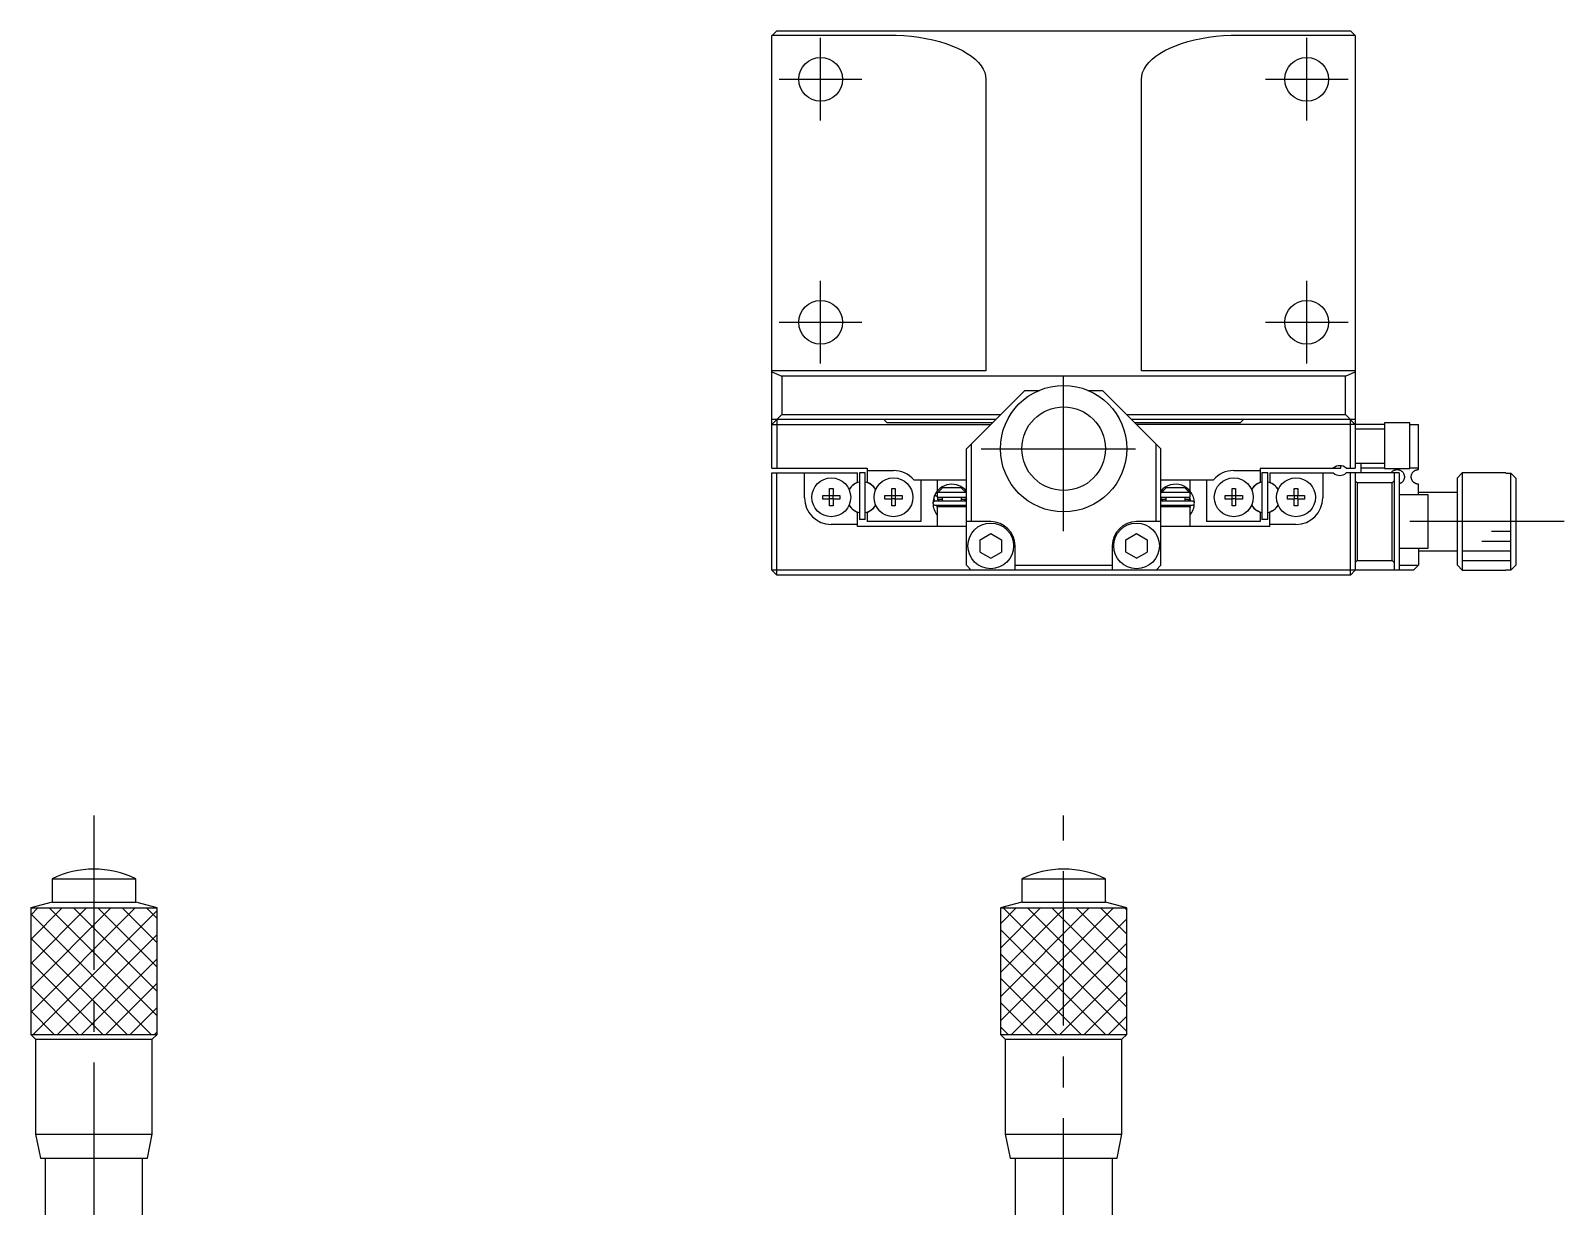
# Model space of a CAD drawing. Extents: x 0 to 380, y -8 to 323.
# Drawn here: x 36.5 to 194.2, y 202.1 to 323 of the extents above; entities that cross this region are included whole.
import ezdxf

# ---------------------------------------------------------------- set-up
doc = ezdxf.new("R2010")
doc.units = 0
doc.header["$LTSCALE"] = 0.5
doc.linetypes.add('CENTER', pattern=[50.8, 31.75, -6.35, 6.35, -6.35])
for name, color, linetype in [('MSM_CENTER', 1, 'CENTER'), ('MSM_CONTINUOUS', 7, 'CONTINUOUS'), ('MSM_NARROW', 5, 'CONTINUOUS')]:
    doc.layers.add(name, color=color, linetype=linetype)

msp = doc.modelspace()

# ---------------------------------------------------------------- linework, layer by layer
at = {"layer": 'MSM_CENTER'}
for p, q in [((117.75, 313.75), (117.75, 322.25)), ((167.75, 313.75), (167.75, 322.25)), ((113.5, 318), (122, 318)), ((163.5, 318), (172, 318)), ((117.75, 288.75), (117.75, 297.25)), ((167.75, 288.75), (167.75, 297.25)), ((113.5, 293), (122, 293)), ((163.5, 293), (172, 293)), ((142.75, 271.500001), (142.75, 288.499999)), ((134.250001, 280), (151.249999, 280)), ((194.25, 272.5), (175.25, 272.5)), ((43, 242.249999), (43, 172.999999)), ((142.75, 169.849996), (142.75, 242.249999))]:
    msp.add_line(p, q, dxfattribs=at)
at = {"layer": 'MSM_CONTINUOUS'}
for p, q in [((112.794274, 322.544274), (112.75, 322.5)), ((112.75, 278), (112.75, 322.5)), ((113.25, 323), (112.794274, 322.544274)), ((112.794274, 322.544274), (124.75, 322.544274)), ((113.25, 323), (172.25, 323)), ((124.75, 322.544274), (125.534591, 322.530225)), ((125.534591, 322.530225), (126.314345, 322.488166)), ((126.314345, 322.488166), (127.084454, 322.418356)), ((127.084454, 322.418356), (127.84017, 322.321225)), ((127.84017, 322.321225), (128.576834, 322.197373)), ((128.576834, 322.197373), (129.289905, 322.047562)), ((129.289905, 322.047562), (129.974986, 321.872716)), ((129.974986, 321.872716), (130.627853, 321.673914)), ((154.872147, 321.673914), (155.525014, 321.872716)), ((155.525014, 321.872716), (156.210095, 322.047562)), ((156.210095, 322.047562), (156.923166, 322.197373)), ((156.923166, 322.197373), (157.65983, 322.321225)), ((157.65983, 322.321225), (158.415546, 322.418356)), ((158.415546, 322.418356), (159.185655, 322.488166)), ((159.185655, 322.488166), (159.965409, 322.530225)), ((159.965409, 322.530225), (160.75, 322.544274)), ((160.75, 322.544274), (172.705726, 322.544274)), ((172.705726, 322.544274), (172.25, 323)), ((172.75, 322.5), (172.705726, 322.544274)), ((172.75, 322.5), (172.75, 278)), ((130.627853, 321.673914), (131.24448, 321.452381)), ((131.24448, 321.452381), (131.821068, 321.209482)), ((131.821068, 321.209482), (132.35406, 320.946716)), ((132.35406, 320.946716), (132.84017, 320.665703)), ((132.84017, 320.665703), (133.276402, 320.368174)), ((133.276402, 320.368174), (133.660065, 320.055965)), ((151.839935, 320.055965), (152.223598, 320.368174)), ((152.223598, 320.368174), (152.65983, 320.665703)), ((152.65983, 320.665703), (153.14594, 320.946716)), ((153.14594, 320.946716), (153.678932, 321.209482)), ((153.678932, 321.209482), (154.25552, 321.452381)), ((154.25552, 321.452381), (154.872147, 321.673914)), ((133.660065, 320.055965), (133.988795, 319.731)), ((133.988795, 319.731), (134.260565, 319.395283)), ((134.260565, 319.395283), (134.473699, 319.050883)), ((134.473699, 319.050883), (134.626883, 318.699924)), ((134.626883, 318.699924), (134.719173, 318.34457)), ((150.780827, 318.34457), (150.873117, 318.699924)), ((150.873117, 318.699924), (151.026301, 319.050883)), ((151.026301, 319.050883), (151.239435, 319.395283)), ((151.239435, 319.395283), (151.511205, 319.731)), ((151.511205, 319.731), (151.839935, 320.055965)), ((134.719173, 318.34457), (134.75, 317.987011)), ((134.75, 317.987011), (134.75, 288)), ((150.75, 317.987011), (150.780827, 318.34457)), ((150.75, 288), (150.75, 317.987011)), ((134.75, 288), (112.75, 288)), ((112.75, 287.909078), (113.75, 287.453352)), ((171.75, 287.453352), (113.75, 287.453352)), ((113.75, 287.453352), (113.75, 283.5)), ((172.75, 288), (150.75, 288)), ((171.75, 287.453352), (172.75, 287.909078)), ((171.75, 283.5), (171.75, 287.453352)), ((132.75, 280), (138.75, 286)), ((138.75, 286), (140.250003, 286)), ((145.249997, 286), (146.75, 286)), ((152.75, 280), (146.75, 286)), ((113.75, 283.5), (112.75, 282.5)), ((135.75, 283), (112.75, 283)), ((112.75, 282.5), (135.25, 282.5)), ((113.25, 283), (113.25, 278)), ((113.75, 283.5), (136.25, 283.5)), ((124.6, 282.65), (124.25, 283)), ((135.4, 282.65), (124.6, 282.65)), ((149.25, 283.5), (171.75, 283.5)), ((172.75, 283), (149.75, 283)), ((160.9, 282.65), (150.1, 282.65)), ((175.75, 282.5), (150.25, 282.5)), ((161.25, 283), (160.9, 282.65)), ((171.75, 283.5), (172.75, 282.5)), ((172.25, 278), (172.25, 283)), ((175.75, 282.65), (175.75, 277.95)), ((178.35, 282.65), (175.75, 282.65)), ((178.35, 277.95), (178.35, 282.65)), ((178.35, 282.5), (179.25, 282.5)), ((179.25, 277.85), (179.25, 282.5)), ((175.75, 282), (172.75, 282)), ((132.75, 268), (132.75, 280)), ((133.25, 280.5), (133.25, 272.5)), ((152.25, 272.5), (152.25, 280.5)), ((152.75, 268), (152.75, 280)), ((112.75, 278), (122.55, 278)), ((122.55, 278), (122.55, 276.550806)), ((122.55, 277.75), (125.25, 277.75)), ((160.25, 277.75), (162.95, 277.75)), ((162.95, 278), (171.25, 278)), ((162.95, 278), (162.95, 276.550806)), ((171.25, 278), (171.25, 278.244987)), ((171.811438, 278), (172.75, 278)), ((172.75, 278.5), (175.75, 278.5)), ((173.35, 277.5), (173.35, 278.5)), ((175.75, 278), (173.35, 278)), ((175.75, 277.95), (178.35, 277.95)), ((176.527203, 277.637777), (176.571979, 277.677924)), ((176.571979, 277.677924), (176.609014, 277.706703)), ((176.609014, 277.706703), (176.648595, 277.733623)), ((176.648595, 277.733623), (176.691047, 277.758569)), ((176.691047, 277.758569), (176.736696, 277.781426)), ((176.736696, 277.781426), (176.760604, 277.791931)), ((176.760604, 277.791931), (176.785602, 277.801881)), ((176.785602, 277.801881), (176.811799, 277.8112)), ((176.811799, 277.8112), (176.839303, 277.81981)), ((176.839303, 277.81981), (176.868221, 277.827638)), ((176.868221, 277.827638), (176.88241, 277.831035)), ((176.88241, 277.831035), (176.897013, 277.834229)), ((176.897013, 277.834229), (176.912015, 277.837196)), ((176.912015, 277.837196), (176.927404, 277.839911)), ((176.927404, 277.839911), (176.943166, 277.842351)), ((176.943166, 277.842351), (176.959288, 277.844494)), ((176.959288, 277.844494), (176.972403, 277.845975)), ((176.972403, 277.845975), (176.985743, 277.847242)), ((176.985743, 277.847242), (176.999264, 277.848282)), ((176.999264, 277.848282), (177.009792, 277.848921)), ((177.009792, 277.848921), (177.020409, 277.849415)), ((177.020409, 277.849415), (177.031085, 277.849761)), ((177.031085, 277.849761), (177.041789, 277.849955)), ((177.041789, 277.849955), (177.052242, 277.849996)), ((177.052242, 277.849996), (177.0627, 277.849891)), ((177.0627, 277.849891), (177.073134, 277.849643)), ((177.073134, 277.849643), (177.083513, 277.849251)), ((177.083513, 277.849251), (177.094149, 277.848699)), ((177.094149, 277.848699), (177.104708, 277.848001)), ((177.104708, 277.848001), (177.115167, 277.847163)), ((177.115167, 277.847163), (177.125499, 277.84619)), ((177.125499, 277.84619), (177.138565, 277.844752)), ((177.138565, 277.844752), (177.151416, 277.843111)), ((177.151416, 277.843111), (177.16403, 277.84128)), ((177.16403, 277.84128), (177.176384, 277.839275)), ((177.176384, 277.839275), (177.192897, 277.836261)), ((177.192897, 277.836261), (177.208956, 277.832962)), ((177.208956, 277.832962), (177.224556, 277.829404)), ((177.224556, 277.829404), (177.252702, 277.822107)), ((177.252702, 277.822107), (177.27952, 277.814064)), ((177.27952, 277.814064), (177.305102, 277.80534)), ((177.305102, 277.80534), (177.329544, 277.796002)), ((177.329544, 277.796002), (177.352937, 277.786114)), ((177.352937, 277.786114), (177.375377, 277.775744)), ((177.375377, 277.775744), (177.425782, 277.749198)), ((177.425782, 277.749198), (177.472476, 277.720031)), ((177.472476, 277.720031), (177.515704, 277.688339)), ((177.515704, 277.688339), (177.555712, 277.654218)), ((177.555712, 277.654218), (177.592745, 277.617765)), ((179.25, 278), (178.35, 278)), ((178.713529, 277.62412), (178.750523, 277.659484)), ((178.750523, 277.659484), (178.79057, 277.692815)), ((178.79057, 277.692815), (178.83362, 277.723801)), ((178.83362, 277.723801), (178.860836, 277.741134)), ((178.860836, 277.741134), (178.88934, 277.75759)), ((178.88934, 277.75759), (178.919425, 277.773218)), ((178.919425, 277.773218), (178.95113, 277.787878)), ((178.95113, 277.787878), (178.973185, 277.797048)), ((178.973185, 277.797048), (178.996148, 277.805735)), ((178.996148, 277.805735), (179.020096, 277.813894)), ((179.020096, 277.813894), (179.03917, 277.819759)), ((179.03917, 277.819759), (179.058964, 277.825265)), ((179.058964, 277.825265), (179.079506, 277.830366)), ((179.079506, 277.830366), (179.100822, 277.835014)), ((179.100822, 277.835014), (179.114486, 277.837656)), ((179.114486, 277.837656), (179.128483, 277.84009)), ((179.128483, 277.84009), (179.142801, 277.842299)), ((179.142801, 277.842299), (179.153988, 277.843829)), ((179.153988, 277.843829), (179.165367, 277.845209)), ((179.165367, 277.845209), (179.176917, 277.84643)), ((179.176917, 277.84643), (179.188617, 277.847484)), ((179.188617, 277.847484), (179.198594, 277.848236)), ((179.198594, 277.848236), (179.208664, 277.84886)), ((179.208664, 277.84886), (179.218803, 277.849351)), ((179.218803, 277.849351), (179.229167, 277.84971)), ((179.229167, 277.84971), (179.239576, 277.849927)), ((179.239576, 277.849927), (179.25, 277.85)), ((112.75, 267.5), (112.75, 277.5)), ((112.75, 277.5), (121.55, 277.5)), ((113.25, 267), (113.25, 277.5)), ((116.1, 274.95), (116.1, 277.5)), ((121.55, 276.550806), (121.289905, 276.40064)), ((121.55, 276.550806), (121.55, 277.5)), ((121.75, 277.5), (121.75, 272.7)), ((122.35, 277.5), (121.75, 277.5)), ((122.35, 272.7), (122.35, 277.5)), ((122.810095, 276.40064), (122.55, 276.550806)), ((127.329062, 276.8), (132.75, 276.8)), ((128.05, 276.8), (128.05, 272.5)), ((129.75, 276.8), (129.75, 275.636615)), ((152.75, 276.8), (158.170938, 276.8)), ((155.75, 275.636245), (155.75, 276.8)), ((157.45, 276.8), (157.45, 272.5)), ((162.689905, 276.40064), (162.95, 276.550806)), ((163.15, 277.5), (163.15, 272.7)), ((163.75, 277.5), (163.15, 277.5)), ((163.75, 272.7), (163.75, 277.5)), ((163.95, 277.5), (163.95, 276.550806)), ((163.95, 277.5), (170.488562, 277.5)), ((163.95, 276.550806), (164.210095, 276.40064)), ((169.4, 277.5), (169.4, 274.95)), ((177.25, 277.5), (171.811438, 277.5)), ((172.25, 267), (172.25, 277.5)), ((172.75, 277.5), (172.75, 267.5)), ((172.75, 276.7), (172.95, 276.5)), ((172.95, 276.5), (172.95, 268.5)), ((176.55, 276.5), (172.95, 276.5)), ((176.415592, 277.500034), (176.448626, 277.548162)), ((176.448626, 277.548162), (176.486094, 277.594501)), ((176.486094, 277.594501), (176.527203, 277.637777)), ((176.55, 276.5), (176.75, 276.7)), ((176.55, 268.5), (176.55, 276.5)), ((176.75, 277.5), (176.75, 267.5)), ((177.25, 277.5), (177.25, 267.5)), ((177.274953, 276.384532), (177.25, 276.377158)), ((177.299576, 276.392744), (177.274953, 276.384532)), ((177.323817, 276.40177), (177.299576, 276.392744)), ((177.354777, 276.414724), (177.323817, 276.40177)), ((177.385011, 276.42899), (177.354777, 276.414724)), ((177.414419, 276.444491), (177.385011, 276.42899)), ((177.442902, 276.461151), (177.414419, 276.444491)), ((177.469487, 276.478289), (177.442902, 276.461151)), ((177.495173, 276.496418), (177.469487, 276.478289)), ((177.519895, 276.515455), (177.495173, 276.496418)), ((177.54359, 276.535315), (177.519895, 276.515455)), ((177.566825, 276.556505), (177.54359, 276.535315)), ((177.58897, 276.578461), (177.566825, 276.556505)), ((177.609985, 276.60109), (177.58897, 276.578461)), ((177.592745, 277.617765), (177.627049, 277.579076)), ((177.629834, 276.624298), (177.609985, 276.60109)), ((177.627049, 277.579076), (177.662534, 277.532794)), ((177.648035, 276.647395), (177.629834, 276.624298)), ((177.66515, 276.670949), (177.648035, 276.647395)), ((177.662534, 277.532794), (177.69452, 277.48354)), ((177.68117, 276.694882), (177.66515, 276.670949)), ((177.696085, 276.719114), (177.68117, 276.694882)), ((177.69452, 277.48354), (177.722819, 277.431382)), ((177.713059, 276.749503), (177.696085, 276.719114)), ((177.728405, 276.780222), (177.713059, 276.749503)), ((177.722819, 277.431382), (177.741954, 277.389312)), ((177.742142, 276.811148), (177.728405, 276.780222)), ((177.741954, 277.389312), (177.758687, 277.345497)), ((177.754286, 276.842161), (177.742142, 276.811148)), ((177.76777, 276.882506), (177.754286, 276.842161)), ((177.758687, 277.345497), (177.772841, 277.300011)), ((177.778759, 276.92278), (177.76777, 276.882506)), ((177.772841, 277.300011), (177.784243, 277.25293)), ((177.787343, 276.962793), (177.778759, 276.92278)), ((177.784243, 277.25293), (177.792236, 277.20758)), ((177.794994, 277.01352), (177.787343, 276.962793)), ((177.792236, 277.20758), (177.797515, 277.160773)), ((177.799101, 277.063552), (177.794994, 277.01352)), ((177.797515, 277.160773), (177.799872, 277.1127)), ((177.799872, 277.1127), (177.799101, 277.063552)), ((178.500053, 277.091088), (178.500823, 277.135125)), ((178.501216, 277.057307), (178.500053, 277.091088)), ((178.500823, 277.135125), (178.504088, 277.178196)), ((178.503955, 277.023075), (178.501216, 277.057307)), ((178.508311, 276.988657), (178.503955, 277.023075)), ((178.504088, 277.178196), (178.509751, 277.220543)), ((178.514366, 276.953911), (178.508311, 276.988657)), ((178.509751, 277.220543), (178.517655, 277.261775)), ((178.522009, 276.919644), (178.514366, 276.953911)), ((178.517655, 277.261775), (178.527902, 277.302667)), ((178.531414, 276.88521), (178.522009, 276.919644)), ((178.527902, 277.302667), (178.540222, 277.342312)), ((178.542555, 276.850961), (178.531414, 276.88521)), ((178.540222, 277.342312), (178.554589, 277.380899)), ((178.555553, 276.816729), (178.542555, 276.850961)), ((178.554589, 277.380899), (178.570837, 277.418178)), ((178.569708, 276.784247), (178.555553, 276.816729)), ((178.585646, 276.751961), (178.569708, 276.784247)), ((178.570837, 277.418178), (178.593867, 277.463304)), ((178.603384, 276.720015), (178.585646, 276.751961)), ((178.593867, 277.463304), (178.619597, 277.506315)), ((178.62253, 276.689175), (178.603384, 276.720015)), ((178.619597, 277.506315), (178.64812, 277.547483)), ((178.643463, 276.658854), (178.62253, 276.689175)), ((178.666165, 276.629217), (178.643463, 276.658854)), ((178.64812, 277.547483), (178.679191, 277.586494)), ((178.68917, 276.602038), (178.666165, 276.629217)), ((178.679191, 277.586494), (178.713529, 277.62412)), ((178.713753, 276.575657), (178.68917, 276.602038)), ((178.739858, 276.550222), (178.713753, 276.575657)), ((178.766793, 276.526409), (178.739858, 276.550222)), ((178.795139, 276.503681), (178.766793, 276.526409)), ((178.824803, 276.482175), (178.795139, 276.503681)), ((178.848051, 276.466804), (178.824803, 276.482175)), ((178.871998, 276.452224), (178.848051, 276.466804)), ((178.896442, 276.438565), (178.871998, 276.452224)), ((178.921507, 276.425765), (178.896442, 276.438565)), ((178.946627, 276.414096), (178.921507, 276.425765)), ((178.972268, 276.403319), (178.946627, 276.414096)), ((178.998212, 276.393528), (178.972268, 276.403319)), ((179.024591, 276.384674), (178.998212, 276.393528)), ((179.05237, 276.376507), (179.024591, 276.384674)), ((179.080519, 276.3694), (179.05237, 276.376507)), ((179.108776, 276.363417), (179.080519, 276.3694)), ((179.137295, 276.358517), (179.108776, 276.363417)), ((179.165396, 276.354788), (179.137295, 276.358517)), ((179.193648, 276.35212), (179.165396, 276.354788)), ((179.221799, 276.350531), (179.193648, 276.35212)), ((179.25, 276.35), (179.221799, 276.350531)), ((179.25, 275.25), (179.25, 276.35)), ((183.75, 277.5), (183.25, 277)), ((183.25, 268), (183.25, 277)), ((183.75, 277.5), (183.75, 267.5)), ((188.25, 277.5), (183.75, 277.5)), ((188.25, 277.5), (188.25, 277.483974)), ((188.25, 277.483974), (188.75, 277.483974)), ((188.75, 267.516026), (188.75, 277.483974)), ((188.75, 277.483974), (189.25, 276.982187)), ((189.25, 276.982187), (189.25, 268.017813)), ((117.963639, 275.18), (118.67, 275.18)), ((117.963639, 274.82), (117.963639, 275.18)), ((118.67, 274.82), (117.963639, 274.82)), ((118.67, 275.886361), (119.03, 275.886361)), ((118.67, 275.18), (118.67, 275.886361)), ((118.680372, 275.169628), (118.67, 275.18)), ((118.680372, 274.830372), (118.67, 274.82)), ((118.67, 274.113639), (118.67, 274.82)), ((118.680372, 274.830372), (118.680372, 275.169628)), ((118.680372, 275.169628), (119.019628, 275.169628)), ((119.019628, 274.830372), (118.680372, 274.830372)), ((119.019628, 275.169628), (119.03, 275.18)), ((119.019628, 275.169628), (119.019628, 274.830372)), ((119.019628, 274.830372), (119.03, 274.82)), ((119.03, 275.886361), (119.03, 275.18)), ((119.03, 275.18), (119.736361, 275.18)), ((119.03, 274.82), (119.03, 274.113639)), ((119.736361, 274.82), (119.03, 274.82)), ((119.736361, 275.18), (119.736361, 274.82)), ((124.363639, 275.18), (125.07, 275.18)), ((124.363639, 274.82), (124.363639, 275.18)), ((125.07, 274.82), (124.363639, 274.82)), ((125.07, 275.886361), (125.43, 275.886361)), ((125.07, 275.18), (125.07, 275.886361)), ((125.080372, 275.169628), (125.07, 275.18)), ((125.080372, 274.830372), (125.07, 274.82)), ((125.07, 274.113639), (125.07, 274.82)), ((125.080372, 275.169628), (125.419628, 275.169628)), ((125.080372, 274.830372), (125.080372, 275.169628)), ((125.419628, 274.830372), (125.080372, 274.830372)), ((125.419628, 275.169628), (125.43, 275.18)), ((125.419628, 275.169628), (125.419628, 274.830372)), ((125.419628, 274.830372), (125.43, 274.82)), ((125.43, 275.886361), (125.43, 275.18)), ((125.43, 275.18), (126.136361, 275.18)), ((125.43, 274.82), (125.43, 274.113639)), ((126.136361, 274.82), (125.43, 274.82)), ((126.136361, 275.18), (126.136361, 274.82)), ((129.442304, 275.115047), (129.306344, 274.427592)), ((129.407494, 274.933885), (129.406415, 274.899659)), ((129.406415, 274.899659), (129.407047, 274.865423)), ((129.407047, 274.865423), (129.409389, 274.83126)), ((129.410284, 274.968017), (129.407494, 274.933885)), ((129.409389, 274.83126), (129.413436, 274.797254)), ((129.414776, 275.001972), (129.410284, 274.968017)), ((129.413436, 274.797254), (129.419178, 274.763487)), ((129.420961, 275.035666), (129.414776, 275.001972)), ((129.419178, 274.763487), (129.426601, 274.730043)), ((129.428824, 275.069018), (129.420961, 275.035666)), ((129.426601, 274.730043), (129.435686, 274.697004)), ((129.438347, 275.101945), (129.428824, 275.069018)), ((129.435686, 274.697004), (129.446413, 274.664449)), ((129.449506, 275.134364), (129.438347, 275.101945)), ((129.446413, 274.664449), (129.458755, 274.632458)), ((129.46156, 275.164531), (129.449506, 275.134364)), ((129.458755, 274.632458), (129.472683, 274.601111)), ((129.461983, 275.16526), (129.46156, 275.164531)), ((129.46535, 275.1673), (129.461983, 275.16526)), ((129.47537, 275.193692), (129.463553, 275.166697)), ((129.467582, 275.167792), (129.46535, 275.1673)), ((129.466381, 275.173397), (129.6898, 275.105696)), ((129.472003, 275.168121), (129.467582, 275.167792)), ((129.477548, 275.167916), (129.472003, 275.168121)), ((129.472683, 274.601111), (129.476375, 274.593453)), ((129.484179, 275.16718), (129.477548, 275.167916)), ((129.491853, 275.165916), (129.484179, 275.16718)), ((129.500517, 275.164133), (129.491853, 275.165916)), ((132.75, 274.595), (129.5, 274.595)), ((129.510116, 275.161844), (129.500517, 275.164133)), ((129.520584, 275.159062), (129.510116, 275.161844)), ((129.531853, 275.155808), (129.520584, 275.159062)), ((129.543847, 275.152101), (129.531853, 275.155808)), ((129.556486, 275.147968), (129.543847, 275.152101)), ((129.569686, 275.143435), (129.556486, 275.147968)), ((129.58336, 275.138533), (129.569686, 275.143435)), ((129.597417, 275.133294), (129.58336, 275.138533)), ((129.611763, 275.127753), (129.597417, 275.133294)), ((129.626303, 275.121947), (129.611763, 275.127753)), ((129.640939, 275.115915), (129.626303, 275.121947)), ((129.655575, 275.109697), (129.640939, 275.115915)), ((129.670113, 275.103333), (129.655575, 275.109697)), ((129.684457, 275.096867), (129.670113, 275.103333)), ((129.698511, 275.090342), (129.684457, 275.096867)), ((129.6898, 275.105696), (129.750013, 275.075499)), ((129.712182, 275.0838), (129.698511, 275.090342)), ((129.725378, 275.077286), (129.712182, 275.0838)), ((129.738012, 275.070842), (129.725378, 275.077286)), ((129.75, 275.064512), (129.738012, 275.070842)), ((132.75, 275.5), (129.75, 275.5)), ((129.75, 275.5), (129.75, 275)), ((129.75, 275), (132.75, 275)), ((129.796438, 274.899941), (129.797067, 274.915005)), ((129.79658, 274.884867), (129.796438, 274.899941)), ((129.797492, 274.869824), (129.79658, 274.884867)), ((129.797067, 274.915005), (129.798465, 274.93002)), ((129.79917, 274.854851), (129.797492, 274.869824)), ((129.798465, 274.93002), (129.800628, 274.944946)), ((129.801609, 274.839987), (129.79917, 274.854851)), ((129.800628, 274.944946), (129.803552, 274.959743)), ((129.804801, 274.825271), (129.801609, 274.839987)), ((129.803552, 274.959743), (129.807227, 274.974372)), ((129.804317, 275.5), (130.333485, 276)), ((129.808736, 274.810741), (129.804801, 274.825271)), ((129.807227, 274.974372), (129.811643, 274.988795)), ((129.813403, 274.796434), (129.808736, 274.810741)), ((129.811643, 274.988795), (129.816788, 275.002975)), ((129.811805, 274.8), (130.25, 274.8)), ((129.818786, 274.782386), (129.813403, 274.796434)), ((129.816788, 275.002975), (129.820195, 275.011295)), ((129.824871, 274.768634), (129.818786, 274.782386)), ((129.83164, 274.755209), (129.824871, 274.768634)), ((129.839074, 274.742147), (129.83164, 274.755209)), ((129.847152, 274.729478), (129.839074, 274.742147)), ((129.855853, 274.717232), (129.847152, 274.729478)), ((129.865151, 274.705439), (129.855853, 274.717232)), ((129.875024, 274.694126), (129.865151, 274.705439)), ((129.885445, 274.683319), (129.875024, 274.694126)), ((129.896386, 274.673043), (129.885445, 274.683319)), ((129.907821, 274.663321), (129.896386, 274.673043)), ((129.91972, 274.654176), (129.907821, 274.663321)), ((129.932053, 274.645628), (129.91972, 274.654176)), ((129.944791, 274.637694), (129.932053, 274.645628)), ((129.957901, 274.630394), (129.944791, 274.637694)), ((129.971353, 274.623743), (129.957901, 274.630394)), ((129.985113, 274.617756), (129.971353, 274.623743)), ((129.99915, 274.612445), (129.985113, 274.617756)), ((130.01343, 274.607822), (129.99915, 274.612445)), ((130.027918, 274.603898), (130.01343, 274.607822)), ((130.042581, 274.600681), (130.027918, 274.603898)), ((130.057385, 274.598177), (130.042581, 274.600681)), ((130.072294, 274.596394), (130.057385, 274.598177)), ((130.087274, 274.595334), (130.072294, 274.596394)), ((130.101499, 274.595), (130.087274, 274.595334)), ((130.25, 275), (130.25, 274.595)), ((130.333485, 276), (132.166515, 276)), ((132.166515, 276), (132.695683, 275.5)), ((132.25, 274.595), (132.25, 275)), ((132.25, 274.8), (132.688184, 274.8)), ((132.405196, 274.595076), (132.398501, 274.595)), ((132.4202, 274.595771), (132.405196, 274.595076)), ((132.435156, 274.597193), (132.4202, 274.595771)), ((132.450027, 274.599338), (132.435156, 274.597193)), ((132.464779, 274.602202), (132.450027, 274.599338)), ((132.479378, 274.60578), (132.464779, 274.602202)), ((132.493787, 274.610063), (132.479378, 274.60578)), ((132.507974, 274.615043), (132.493787, 274.610063)), ((132.521903, 274.620709), (132.507974, 274.615043)), ((132.535542, 274.62705), (132.521903, 274.620709)), ((132.548857, 274.634052), (132.535542, 274.62705)), ((132.561814, 274.6417), (132.548857, 274.634052)), ((132.574383, 274.649977), (132.561814, 274.6417)), ((132.586532, 274.658864), (132.574383, 274.649977)), ((132.598229, 274.668343), (132.586532, 274.658864)), ((132.609444, 274.678391), (132.598229, 274.668343)), ((132.620149, 274.688986), (132.609444, 274.678391)), ((132.630316, 274.700103), (132.620149, 274.688986)), ((132.639917, 274.711716), (132.630316, 274.700103)), ((132.648926, 274.723797), (132.639917, 274.711716)), ((132.65732, 274.736317), (132.648926, 274.723797)), ((132.665074, 274.749246), (132.65732, 274.736317)), ((132.672167, 274.762552), (132.665074, 274.749246)), ((132.67858, 274.776201), (132.672167, 274.762552)), ((132.684293, 274.790159), (132.67858, 274.776201)), ((132.679805, 275.011295), (132.685571, 274.996751)), ((132.689291, 274.80439), (132.684293, 274.790159)), ((132.68521, 275.000158), (132.750286, 274.811635)), ((132.685571, 274.996751), (132.690387, 274.982489)), ((132.693559, 274.818857), (132.689291, 274.80439)), ((132.690387, 274.982489), (132.694472, 274.967997)), ((132.697085, 274.833523), (132.693559, 274.818857)), ((132.694472, 274.967997), (132.697816, 274.95331)), ((132.699859, 274.84835), (132.697085, 274.833523)), ((132.697816, 274.95331), (132.700406, 274.938468)), ((132.701872, 274.863298), (132.699859, 274.84835)), ((132.700406, 274.938468), (132.702236, 274.92351)), ((132.703118, 274.878328), (132.701872, 274.863298)), ((132.702236, 274.92351), (132.7033, 274.908474)), ((132.703595, 274.8934), (132.703118, 274.878328)), ((132.7033, 274.908474), (132.703595, 274.8934)), ((155.75, 275.5), (152.75, 275.5)), ((152.75, 275), (155.75, 275)), ((156, 274.595), (152.75, 274.595)), ((152.796438, 274.899941), (152.797067, 274.915005)), ((152.79658, 274.884867), (152.796438, 274.899941)), ((152.797492, 274.869824), (152.79658, 274.884867)), ((152.797067, 274.915005), (152.798465, 274.93002)), ((152.79917, 274.854851), (152.797492, 274.869824)), ((152.798465, 274.93002), (152.800628, 274.944946)), ((152.801609, 274.839987), (152.79917, 274.854851)), ((152.800628, 274.944946), (152.803552, 274.959743)), ((152.804801, 274.825271), (152.801609, 274.839987)), ((152.803552, 274.959743), (152.807227, 274.974372)), ((152.804317, 275.5), (153.333485, 276)), ((152.808736, 274.810741), (152.804801, 274.825271)), ((152.807227, 274.974372), (152.811643, 274.988795)), ((152.813403, 274.796434), (152.808736, 274.810741)), ((152.811643, 274.988795), (152.816788, 275.002975)), ((152.811805, 274.8), (153.25, 274.8)), ((152.818786, 274.782386), (152.813403, 274.796434)), ((152.816788, 275.002975), (152.820195, 275.011295)), ((152.824871, 274.768634), (152.818786, 274.782386)), ((152.83164, 274.755209), (152.824871, 274.768634)), ((152.839074, 274.742147), (152.83164, 274.755209)), ((152.847152, 274.729478), (152.839074, 274.742147)), ((152.855853, 274.717232), (152.847152, 274.729478)), ((152.865151, 274.705439), (152.855853, 274.717232)), ((152.875024, 274.694126), (152.865151, 274.705439)), ((152.885445, 274.683319), (152.875024, 274.694126)), ((152.896386, 274.673043), (152.885445, 274.683319)), ((152.907821, 274.663321), (152.896386, 274.673043)), ((152.91972, 274.654176), (152.907821, 274.663321)), ((152.932053, 274.645628), (152.91972, 274.654176)), ((152.944791, 274.637694), (152.932053, 274.645628)), ((152.957901, 274.630394), (152.944791, 274.637694)), ((152.971353, 274.623743), (152.957901, 274.630394)), ((152.985113, 274.617756), (152.971353, 274.623743)), ((152.99915, 274.612445), (152.985113, 274.617756)), ((153.01343, 274.607822), (152.99915, 274.612445)), ((153.027918, 274.603898), (153.01343, 274.607822)), ((153.042581, 274.600681), (153.027918, 274.603898)), ((153.057385, 274.598177), (153.042581, 274.600681)), ((153.072294, 274.596394), (153.057385, 274.598177)), ((153.087274, 274.595334), (153.072294, 274.596394)), ((153.101499, 274.595), (153.087274, 274.595334)), ((153.25, 275), (153.25, 274.595)), ((153.333485, 276), (155.166515, 276)), ((155.166515, 276), (155.695683, 275.5)), ((155.25, 274.595), (155.25, 275)), ((155.25, 274.8), (155.688184, 274.8)), ((155.405196, 274.595076), (155.398501, 274.595)), ((155.4202, 274.595771), (155.405196, 274.595076)), ((155.435156, 274.597193), (155.4202, 274.595771)), ((155.450027, 274.599338), (155.435156, 274.597193)), ((155.464779, 274.602202), (155.450027, 274.599338)), ((155.479378, 274.60578), (155.464779, 274.602202)), ((155.493787, 274.610063), (155.479378, 274.60578)), ((155.507974, 274.615043), (155.493787, 274.610063)), ((155.521903, 274.620709), (155.507974, 274.615043)), ((155.535542, 274.62705), (155.521903, 274.620709)), ((155.548857, 274.634052), (155.535542, 274.62705)), ((155.561814, 274.6417), (155.548857, 274.634052)), ((155.574383, 274.649977), (155.561814, 274.6417)), ((155.586532, 274.658864), (155.574383, 274.649977)), ((155.598229, 274.668343), (155.586532, 274.658864)), ((155.609444, 274.678391), (155.598229, 274.668343)), ((155.620149, 274.688986), (155.609444, 274.678391)), ((155.630316, 274.700103), (155.620149, 274.688986)), ((155.639917, 274.711716), (155.630316, 274.700103)), ((155.648926, 274.723797), (155.639917, 274.711716)), ((155.65732, 274.736317), (155.648926, 274.723797)), ((155.665074, 274.749246), (155.65732, 274.736317)), ((155.672167, 274.762552), (155.665074, 274.749246)), ((155.67858, 274.776201), (155.672167, 274.762552)), ((155.684293, 274.790159), (155.67858, 274.776201)), ((155.679805, 275.011295), (155.685571, 274.996751)), ((155.689291, 274.80439), (155.684293, 274.790159)), ((155.68521, 275.000158), (155.793689, 274.595043)), ((155.685571, 274.996751), (155.690387, 274.982489)), ((155.693559, 274.818857), (155.689291, 274.80439)), ((155.690387, 274.982489), (155.694472, 274.967997)), ((155.697085, 274.833523), (155.693559, 274.818857)), ((155.694472, 274.967997), (155.697816, 274.95331)), ((155.699859, 274.84835), (155.697085, 274.833523)), ((155.697816, 274.95331), (155.700406, 274.938468)), ((155.701872, 274.863298), (155.699859, 274.84835)), ((155.700406, 274.938468), (155.702236, 274.92351)), ((155.703118, 274.878328), (155.701872, 274.863298)), ((155.702236, 274.92351), (155.7033, 274.908474)), ((155.703595, 274.8934), (155.703118, 274.878328)), ((155.7033, 274.908474), (155.703595, 274.8934)), ((155.75, 275), (155.75, 275.5)), ((156.059821, 275.107645), (156.03844, 275.164531)), ((159.363639, 275.18), (160.07, 275.18)), ((159.363639, 274.82), (159.363639, 275.18)), ((160.07, 274.82), (159.363639, 274.82)), ((160.07, 275.886361), (160.43, 275.886361)), ((160.07, 275.18), (160.07, 275.886361)), ((160.080372, 275.169628), (160.07, 275.18)), ((160.080372, 274.830372), (160.07, 274.82)), ((160.07, 274.113639), (160.07, 274.82)), ((160.080372, 274.830372), (160.080372, 275.169628)), ((160.080372, 275.169628), (160.419628, 275.169628)), ((160.419628, 274.830372), (160.080372, 274.830372)), ((160.419628, 275.169628), (160.43, 275.18)), ((160.419628, 275.169628), (160.419628, 274.830372)), ((160.419628, 274.830372), (160.43, 274.82)), ((160.43, 275.886361), (160.43, 275.18)), ((160.43, 275.18), (161.136361, 275.18)), ((160.43, 274.82), (160.43, 274.113639)), ((161.136361, 274.82), (160.43, 274.82)), ((161.136361, 275.18), (161.136361, 274.82)), ((165.763639, 274.82), (165.763639, 275.18)), ((165.763639, 275.18), (166.47, 275.18)), ((166.47, 274.82), (165.763639, 274.82)), ((166.47, 275.886361), (166.83, 275.886361)), ((166.47, 275.18), (166.47, 275.886361)), ((166.480372, 275.169628), (166.47, 275.18)), ((166.480372, 274.830372), (166.47, 274.82)), ((166.47, 274.113639), (166.47, 274.82)), ((166.480372, 274.830372), (166.480372, 275.169628)), ((166.480372, 275.169628), (166.819628, 275.169628)), ((166.819628, 274.830372), (166.480372, 274.830372)), ((166.819628, 275.169628), (166.83, 275.18)), ((166.819628, 275.169628), (166.819628, 274.830372)), ((166.819628, 274.830372), (166.83, 274.82)), ((166.83, 275.886361), (166.83, 275.18)), ((166.83, 275.18), (167.536361, 275.18)), ((167.536361, 274.82), (166.83, 274.82)), ((166.83, 274.82), (166.83, 274.113639)), ((167.536361, 275.18), (167.536361, 274.82)), ((180.25, 275.25), (177.25, 275.25)), ((183.25, 275.5), (179.25, 275.5)), ((180.25, 269.75), (180.25, 275.25)), ((119.03, 274.113639), (118.67, 274.113639)), ((121.289905, 273.59936), (121.55, 273.449194)), ((121.55, 272), (121.55, 273.449194)), ((122.55, 273.449194), (122.810095, 273.59936)), ((122.55, 273.449194), (122.55, 272.5)), ((125.43, 274.113639), (125.07, 274.113639)), ((129.5, 274.205), (132.75, 274.205)), ((129.746632, 273.999797), (129.706318, 274.204977)), ((129.749678, 273.988569), (129.746632, 273.999797)), ((132.75, 274), (129.75, 274)), ((129.75, 274), (129.75, 272)), ((130.25, 274.205), (130.25, 274)), ((132.25, 274), (132.25, 274.205)), ((152.75, 274.205), (156, 274.205)), ((155.75, 274), (152.75, 274)), ((153.25, 274.205), (153.25, 274)), ((155.25, 274), (155.25, 274.205)), ((155.75, 272), (155.75, 274)), ((155.756247, 274.010774), (155.750086, 273.987567)), ((155.793366, 274.204944), (155.756247, 274.010774)), ((160.43, 274.113639), (160.07, 274.113639)), ((162.95, 273.449194), (162.689905, 273.59936)), ((162.95, 273.449194), (162.95, 272.5)), ((164.210095, 273.59936), (163.95, 273.449194)), ((163.95, 272), (163.95, 273.449194)), ((166.83, 274.113639), (166.47, 274.113639)), ((121.55, 272.2), (118.85, 272.2)), ((132.75, 272), (121.55, 272)), ((122.35, 272.7), (121.75, 272.7)), ((128.05, 272.5), (122.55, 272.5)), ((135.25, 272.5), (132.75, 272.5)), ((152.75, 272.5), (150.25, 272.5)), ((163.95, 272), (152.75, 272)), ((162.95, 272.5), (157.45, 272.5)), ((163.75, 272.7), (163.15, 272.7)), ((166.65, 272.2), (163.95, 272.2)), ((134.15, 270.635085), (135.25, 271.270171)), ((134.15, 269.364915), (134.15, 270.635085)), ((135.25, 271.270171), (136.35, 270.635085)), ((136.35, 270.635085), (136.35, 269.364915)), ((137.75, 267.5), (137.75, 270)), ((147.75, 270), (147.75, 267.5)), ((149.15, 270.635085), (150.25, 271.270171)), ((149.15, 269.364915), (149.15, 270.635085)), ((150.25, 271.270171), (151.35, 270.635085)), ((151.35, 270.635085), (151.35, 269.364915)), ((134.15, 269.364915), (135.25, 268.729829)), ((135.25, 268.729829), (136.35, 269.364915)), ((150.25, 268.729829), (149.15, 269.364915)), ((150.25, 268.729829), (151.35, 269.364915)), ((172.95, 268.5), (172.75, 268.3)), ((172.95, 268.5), (176.55, 268.5)), ((176.75, 268.3), (176.55, 268.5)), ((177.25, 269.75), (180.25, 269.75)), ((179.25, 269.75), (179.25, 268)), ((179.25, 269.5), (183.25, 269.5)), ((113.25, 267), (112.75, 267.5)), ((178.75, 267.5), (112.75, 267.5)), ((172.25, 267), (113.25, 267)), ((132.75, 268), (133.25, 267.5)), ((137.75, 268), (147.75, 268)), ((152.25, 267.5), (152.75, 268)), ((172.25, 267), (172.75, 267.5)), ((177.25, 268), (179.25, 268)), ((178.75, 267.5), (179.25, 268)), ((183.25, 268), (183.75, 267.5)), ((183.75, 267.5), (188.25, 267.5)), ((188.75, 267.516026), (188.25, 267.516026)), ((188.25, 267.516026), (188.25, 267.5)), ((189.25, 268.017813), (188.75, 267.516026)), ((38.7, 235.750002), (47.3, 235.750002)), ((38.7, 235.750002), (38.7, 233.339491)), ((47.3, 233.339491), (47.3, 235.750002)), ((138.45, 235.750002), (147.05, 235.750002)), ((138.45, 235.750002), (138.45, 233.339491)), ((147.05, 233.339491), (147.05, 235.750002)), ((38.7, 233.339491), (36.500001, 232.750003)), ((36.500001, 232.750003), (49.499999, 232.750003)), ((36.500001, 232.750003), (36.500001, 219.750002)), ((38.7, 233.339491), (47.3, 233.339491)), ((49.499999, 232.750003), (47.3, 233.339491)), ((49.499999, 219.750002), (49.499999, 232.750003)), ((138.45, 233.339491), (136.250001, 232.750003)), ((136.250001, 232.750003), (149.249999, 232.750003)), ((136.250001, 232.750003), (136.250001, 219.750002)), ((138.45, 233.339491), (147.05, 233.339491)), ((149.249999, 232.750003), (147.05, 233.339491)), ((149.249999, 219.750002), (149.249999, 232.750003)), ((36.500001, 219.750002), (49.499999, 219.750002)), ((36.500001, 219.750002), (37.000004, 219.25)), ((48.999996, 219.25), (49.499999, 219.750002)), ((136.250001, 219.750002), (149.249999, 219.750002)), ((136.250001, 219.750002), (136.750004, 219.25)), ((148.749996, 219.25), (149.249999, 219.750002)), ((37.000004, 219.25), (48.999996, 219.25)), ((37.000004, 219.25), (37.000004, 209.499995)), ((48.999996, 209.499995), (48.999996, 219.25)), ((136.750004, 219.25), (148.749996, 219.25)), ((136.750004, 219.25), (136.750004, 209.499995)), ((148.749996, 209.499995), (148.749996, 219.25)), ((37.000004, 209.499995), (48.999996, 209.499995)), ((37.000004, 209.499995), (37.500003, 206.999996)), ((48.499997, 206.999996), (48.999996, 209.499995)), ((136.750004, 209.499995), (148.749996, 209.499995)), ((136.750004, 209.499995), (137.250003, 206.999996)), ((148.249997, 206.999996), (148.749996, 209.499995)), ((37.500003, 206.999996), (48.499997, 206.999996)), ((38, 206.999996), (38, 198.749996)), ((48, 198.749996), (48, 206.999996)), ((137.250003, 206.999996), (148.249997, 206.999996)), ((137.75, 206.999996), (137.75, 195.749996)), ((147.75, 206.999996), (147.75, 195.749996))]:
    msp.add_line(p, q, dxfattribs=at)
for centre, radius in [((117.75, 318), 2.25), ((167.75, 318), 2.25), ((117.75, 293), 2.25), ((167.75, 293), 2.25), ((142.75, 280), 6.499999), ((142.75, 280), 4.3), ((118.85, 275), 2), ((125.25, 275), 2), ((160.25, 275), 2), ((166.65, 275), 2), ((135.25, 270), 2.35), ((150.25, 270), 2.35)]:
    msp.add_circle(centre, radius, dxfattribs=at)
for centre, radius, start, end in [((125.25, 275), 2.75, 40.885193, 90), ((160.25, 275), 2.75, 90, 139.114807), ((171.15, 277.25), 1, 48.590378, 131.409622), ((122.164905, 274.885095), 1.75, 120, 148.11847089), ((122.049999, 275), 1.5875, 100.893016, 149.56673631), ((122.049999, 275), 1.5875, 30.433182, 79.10690768), ((121.935095, 274.885095), 1.75, 31.881533, 60.00002571), ((131.249963, 274.400013), 1.943996, 39.484051, 156.849596), ((154.250164, 274.400238), 1.943719, 0.718569, 140.521477), ((163.564905, 274.885095), 1.75, 120, 148.11847089), ((163.449999, 275), 1.5875, 100.893016, 149.56673631), ((163.449999, 275), 1.5875, 30.433182, 79.10690768), ((163.335095, 274.885095), 1.75, 31.881533, 60.00002571), ((171.15, 278.25), 1, 228.590378, 311.409622), ((118.85, 274.95), 2.75, 180, 270), ((129.5, 274.4), 0.195, 90, 270), ((156, 274.4), 0.195, 270, 90), ((166.65, 274.95), 2.75, 270, 0), ((122.164905, 275.114905), 1.75, 211.881533, 239.99998827), ((122.049999, 275), 1.5875, 210.433263, 259.10698482), ((122.049999, 275), 1.5875, 280.89309, 329.56681345), ((121.935095, 275.114905), 1.75, 300, 328.11849073), ((131.255171, 274.401827), 1.949107, 180.724667, 219.426223), ((154.253835, 274.398921), 1.939975, 320.469098, 359.286231), ((163.564905, 275.114905), 1.75, 211.881533, 239.99998827), ((163.449999, 275), 1.5875, 210.433263, 259.10698482), ((163.449999, 275), 1.5875, 280.89309, 329.56681345), ((163.335095, 275.114905), 1.75, 300, 328.11849073), ((135.25, 270), 2.5, 0, 90), ((150.25, 270), 2.5, 90, 180), ((43, 227.005001), 9.745001, 63.816209, 116.183791), ((142.750002, 227.005001), 9.745001, 63.816215, 116.183798)]:
    msp.add_arc(centre, radius, start, end, dxfattribs=at)
at = {"layer": 'MSM_NARROW'}
for p, q in [((186.75, 271.5), (188.75, 271.5)), ((185.75, 270.5), (188.75, 270.5)), ((183.75, 269.5), (188.75, 269.5)), ((183.75, 268.5), (188.75, 268.5)), ((36.500001, 232.006519), (37.243484, 232.750003)), ((36.500001, 229.506519), (39.743484, 232.750003)), ((36.500001, 227.006519), (42.243484, 232.750003)), ((36.500001, 224.506519), (44.743484, 232.750003)), ((36.500001, 222.006519), (47.243484, 232.750003)), ((36.500001, 232.160851), (48.91085, 219.750002)), ((36.743483, 219.750002), (49.499999, 232.506517)), ((38.410849, 232.750003), (49.499999, 221.660853)), ((40.910849, 232.750003), (49.499999, 224.160853)), ((43.410849, 232.750003), (49.499999, 226.660853)), ((45.910849, 232.750003), (49.499999, 229.160853)), ((48.410849, 232.750003), (49.499999, 231.660853)), ((136.250001, 231.126273), (137.87373, 232.750003)), ((136.250001, 228.626273), (140.37373, 232.750003)), ((136.250001, 226.126273), (142.87373, 232.750003)), ((136.250001, 223.626273), (145.37373, 232.750003)), ((136.250001, 221.126273), (147.87373, 232.750003)), ((136.541095, 232.750003), (149.249999, 220.041098)), ((139.041095, 232.750003), (149.249999, 222.541098)), ((141.541095, 232.750003), (149.249999, 225.041098)), ((144.041095, 232.750003), (149.249999, 227.541098)), ((146.541095, 232.750003), (149.249999, 230.041098)), ((149.041095, 232.750003), (149.249999, 232.541098)), ((136.250001, 230.541096), (147.041096, 219.750002)), ((137.373729, 219.750002), (149.249999, 231.626271)), ((36.500001, 229.660851), (46.41085, 219.750002)), ((39.243483, 219.750002), (49.499999, 230.006517)), ((139.873729, 219.750002), (149.249999, 229.126271)), ((36.500001, 227.160851), (43.91085, 219.750002)), ((41.743483, 219.750002), (49.499999, 227.506517)), ((136.250001, 228.041096), (144.541096, 219.750002)), ((142.373729, 219.750002), (149.249999, 226.626271)), ((36.500001, 224.660851), (41.41085, 219.750002)), ((44.243483, 219.750002), (49.499999, 225.006517)), ((136.250001, 225.541096), (142.041096, 219.750002)), ((144.873729, 219.750002), (149.249999, 224.126271)), ((46.743483, 219.750002), (49.499999, 222.506517)), ((136.250001, 223.041096), (139.541096, 219.750002)), ((36.500001, 222.160851), (38.91085, 219.750002)), ((147.373729, 219.750002), (149.249999, 221.626271)), ((49.243483, 219.750002), (49.499999, 220.006517)), ((136.250001, 220.541096), (137.041096, 219.750002))]:
    msp.add_line(p, q, dxfattribs=at)

doc.saveas('drawing.dxf')
